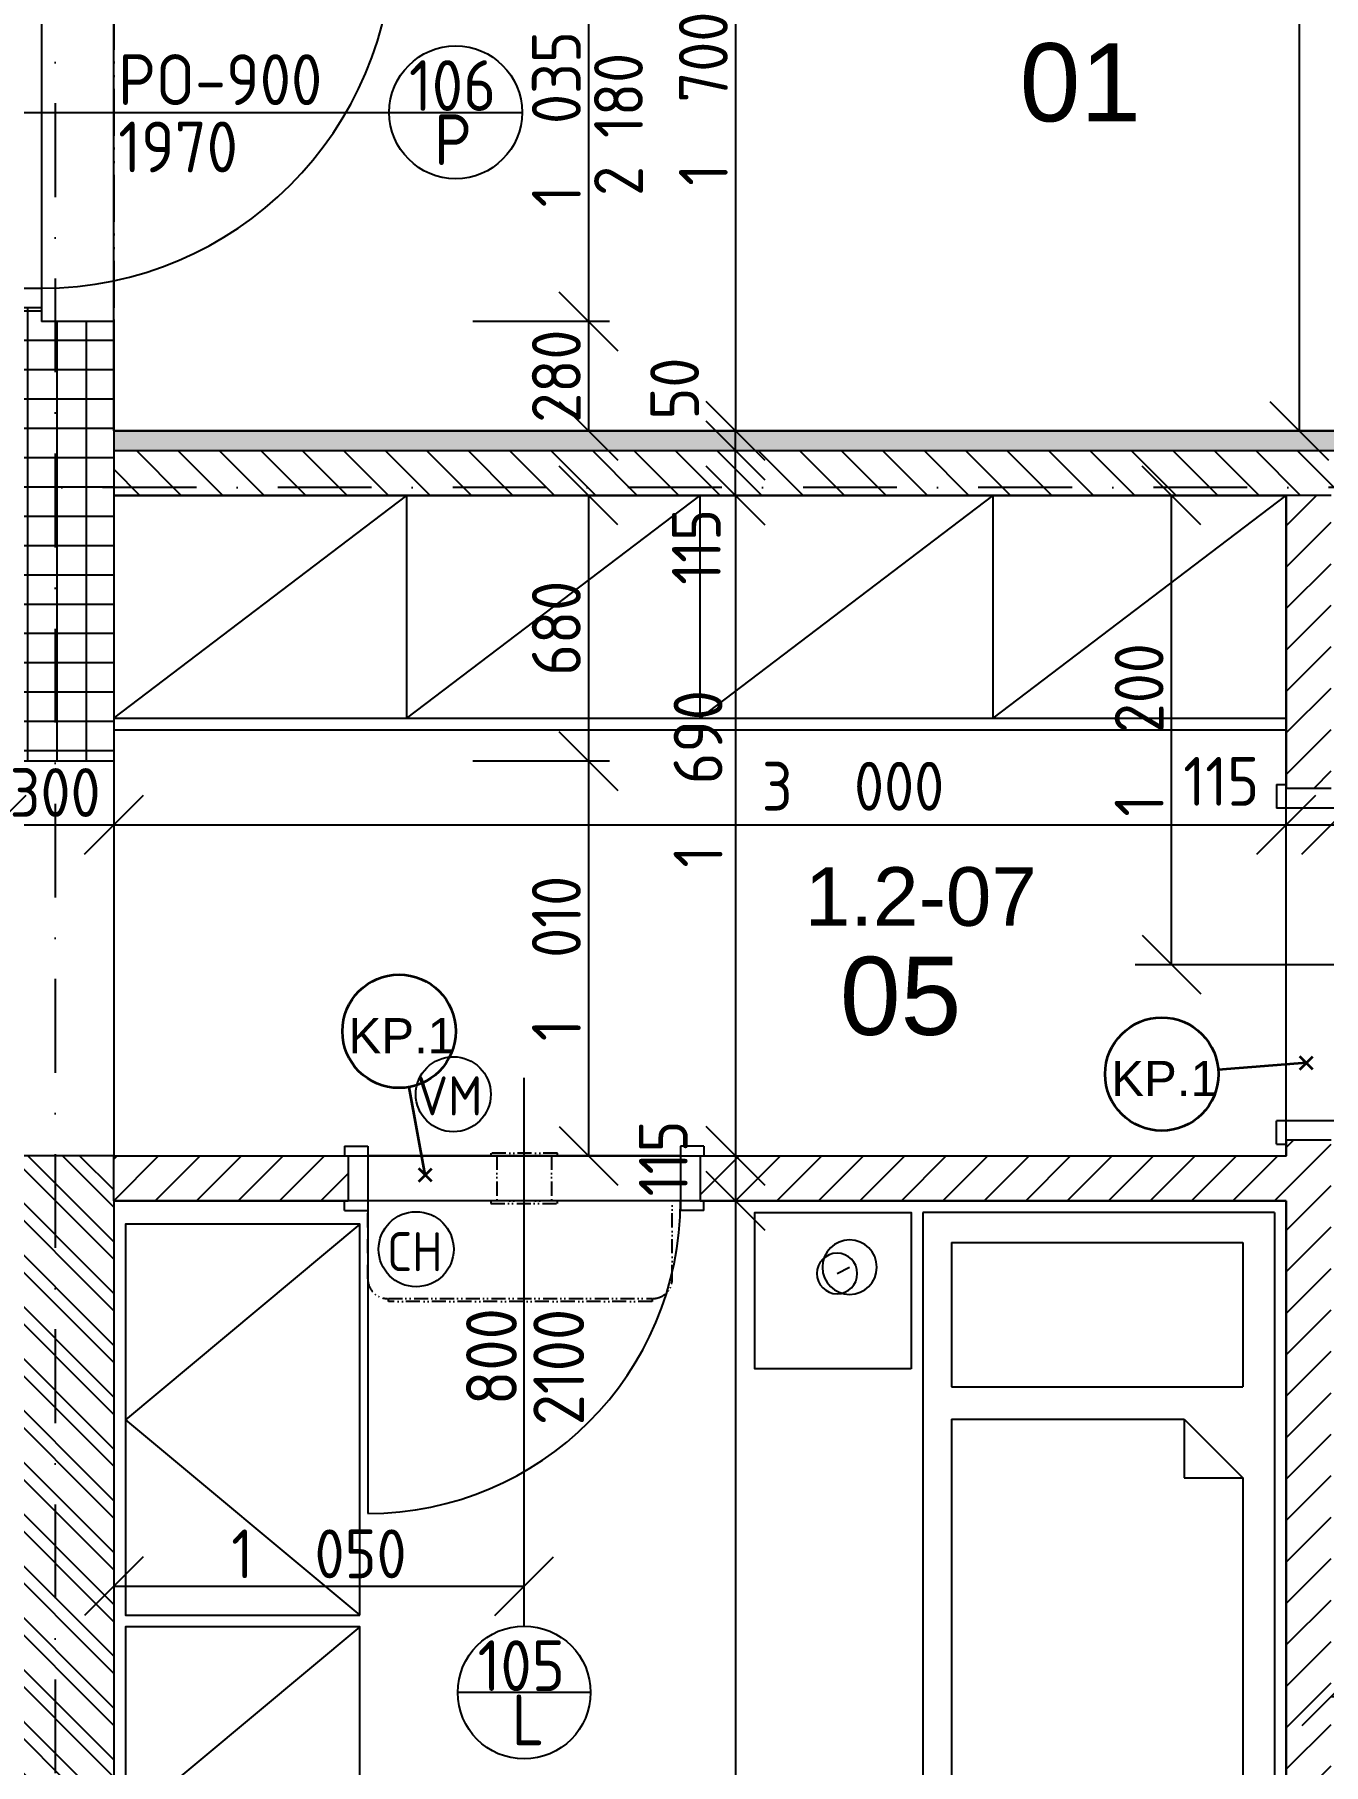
# Model space of a CAD drawing. Extents: x 4511820 to 5180432, y -1526536 to -944957.
# Drawn here: x 4993968 to 4997266, y -1341622 to -1337196 of the extents above; entities that cross this region are included whole.
import ezdxf

# ---------------------------------------------------------------- set-up
doc = ezdxf.new("R2010")
doc.units = 0
doc.header["$MEASUREMENT"] = 0
doc.linetypes.add('ACAD_ISO12W100', pattern=[22, 12, -3, 0.5, -3, 0.5, -3])
doc.linetypes.add('BODKOCIARKOVANA_3', pattern=[5.6, 3, -1.3, 0, -1.3])
doc.layers.get('0').update_dxf_attribs({"linetype": 'CONTINUOUS'})
doc.layers.get('Defpoints').update_dxf_attribs({"color": 61, "linetype": 'CONTINUOUS'})
for name, color, linetype in [('DVERE', 45, 'CONTINUOUS'), ('KÓTY', 4, 'CONTINUOUS'), ('MÚRY', 1, 'CONTINUOUS'), ('osi', 253, 'CONTINUOUS'), ('Plochy', 41, 'CONTINUOUS'), ('POPIS', 7, 'CONTINUOUS'), ('TENKÁ', 7, 'CONTINUOUS'), ('ZARIADENIE', 47, 'CONTINUOUS'), ('ZZ-chladenie', 133, 'CONTINUOUS'), ('zz-vetr', 52, 'CONTINUOUS'), ('ŠRAFY', 82, 'CONTINUOUS')]:
    doc.layers.add(name, color=color, linetype=linetype)
doc.layers.add('preklady', color=74, linetype='CONTINUOUS', lineweight=35)
doc.styles.add('ARIAL', font='arial.ttf')
doc.styles.add('STYLE1', font='isocp.shx')
doc.dimstyles.new('STANDARD-50', dxfattribs={"dimtxt": 125, "dimasz": 150, "dimexe": 10, "dimexo": 200, "dimgap": 20, "dimtad": 1, "dimdsep": 46, "dimlunit": 6, "dimtxsty": 'STYLE1', "dimblk1": 'OBLIQUE', "dimblk2": 'OBLIQUE', "dimsah": 1, "dimcen": 2.5, "dimse1": 1, "dimse2": 1, "dimadec": 0, "dimazin": 0, "dimtfac": 1, "dimtmove": 1, "dimatfit": 3, "dimldrblk": 'OBLIQUE', "dimfxl": 1, "dimtolj": 1, "dimtzin": 0, "dimarcsym": 0})
pattern_1 = [(45, (515270.5, 128041), (-53.0330086, 53.0330086), [])]

# ---------------------------------------------------------------- blocks, each defined once
blk = doc.blocks.new('_OBLIQUE')
at = {"color": 0, "linetype": 'ByBlock'}
blk.add_line((-0.5, -0.5), (0.5, 0.5), dxfattribs=at)
blk = doc.blocks.new('*D22126')
at = {"layer": 'Defpoints', "color": 0}
for p in [(4980571, -1338425.2), (5007401, -1346445.2), (4980571, -1348214.9)]:
    blk.add_point(p, dxfattribs=at)
at = {"layer": 'KÓTY', "color": 0, "lineweight": -2}
blk.add_line((5007401, -1348214.9), (4980571, -1348214.9), dxfattribs=at)
at = {"layer": 'KÓTY', "color": 0, "linetype": 'ByBlock', "lineweight": -2, "xscale": 150, "yscale": 150, "zscale": 150, "rotation": 180}
blk.add_blockref('_OBLIQUE', (4980571, -1348214.9), dxfattribs=at)
at = {"layer": 'KÓTY', "color": 0, "linetype": 'ByBlock', "lineweight": -2, "xscale": 150, "yscale": 150, "zscale": 150}
blk.add_blockref('_OBLIQUE', (5007401, -1348214.9), dxfattribs=at)
at = {"layer": 'KÓTY', "color": 0, "insert": (4993986, -1348132.3), "char_height": 125, "attachment_point": 5, "style": 'STYLE1'}
blk.add_mtext('\\A1;26ﾠ830', dxfattribs=at)
blk = doc.blocks.new('JEDNOPOSTEL')
at = {"layer": 'ZARIADENIE', "ltscale": 0.25}
for p, q in [((4449069, -1322230.2), (4447069, -1322230.2)), ((4447069, -1323130.2), (4447069, -1322230.2)), ((4449069, -1322230.2), (4449069, -1323130.2)), ((4449069, -1323130.2), (4447069, -1323130.2)), ((4448913, -1323349.6), (4448929.1, -1323317.4))]:
    blk.add_line(p, q, dxfattribs=at)
at = {"layer": 'ZARIADENIE', "color": 76, "ltscale": 0.25}
for p, q in [((4448390.6, -1322311.3), (4447130.6, -1322311.3)), ((4447130.6, -1323056.9), (4447130.6, -1322311.3)), ((4448540.6, -1322461.3), (4448390.6, -1322311.3)), ((4448390.6, -1322461.3), (4448390.6, -1322311.3)), ((4448992.6, -1322311.3), (4448623.3, -1322311.3)), ((4448623.3, -1323056.9), (4448623.3, -1322311.3)), ((4448992.6, -1323056.9), (4448992.6, -1322311.3)), ((4448540.6, -1322461.3), (4448390.6, -1322461.3)), ((4448540.6, -1323056.9), (4448540.6, -1322461.3)), ((4448540.6, -1323056.9), (4447130.6, -1323056.9)), ((4448992.6, -1323056.9), (4448623.3, -1323056.9))]:
    blk.add_line(p, q, dxfattribs=at)
at = {"layer": 'ZARIADENIE'}
blk.add_lwpolyline([(4448669, -1323160.2), (4448669, -1323560.2), (4449069, -1323560.2), (4449069, -1323160.2)], close=True, dxfattribs=at)
at = {"layer": 'ZARIADENIE', "ltscale": 0.25}
for centre, radius in [((4448929.1, -1323317.4), 69.7), ((4448913, -1323349.6), 51.9)]:
    blk.add_circle(centre, radius, dxfattribs=at)
blk = doc.blocks.new('SKRINA')
at = {"layer": 'ZARIADENIE'}
for p, q in [((4449069, -1324645.2), (4448469, -1324145.2)), ((4448469, -1325145.2), (4449069, -1324645.2))]:
    blk.add_line(p, q, dxfattribs=at)
blk.add_lwpolyline([(4448469, -1324145.2), (4448469, -1325145.2), (4449069, -1325145.2), (4449069, -1324145.2)], close=True, dxfattribs=at)
blk = doc.blocks.new('*D22803')
at = {"layer": 'Defpoints', "color": 0}
for p in [(4993871, -1338505.2), (4994171, -1339218), (4994171, -1339218)]:
    blk.add_point(p, dxfattribs=at)
at = {"layer": 'KÓTY', "color": 0, "lineweight": -2}
blk.add_line((4993871, -1339218), (4994171, -1339218), dxfattribs=at)
at = {"layer": 'KÓTY', "color": 0, "linetype": 'ByBlock', "lineweight": -2, "xscale": 150, "yscale": 150, "zscale": 150, "rotation": 180}
blk.add_blockref('_OBLIQUE', (4993871, -1339218), dxfattribs=at)
at = {"layer": 'KÓTY', "color": 0, "linetype": 'ByBlock', "lineweight": -2, "xscale": 150, "yscale": 150, "zscale": 150}
blk.add_blockref('_OBLIQUE', (4994171, -1339218), dxfattribs=at)
at = {"layer": 'KÓTY', "color": 0, "insert": (4994021, -1339135.5), "char_height": 125, "attachment_point": 5, "style": 'STYLE1'}
blk.add_mtext('\\A1;300', dxfattribs=at)
blk = doc.blocks.new('*D22804')
at = {"layer": 'Defpoints', "color": 0}
for p in [(4994171, -1339218), (4997171, -1339218), (4997171, -1339218)]:
    blk.add_point(p, dxfattribs=at)
at = {"layer": 'KÓTY', "color": 0, "lineweight": -2}
blk.add_line((4994171, -1339218), (4997171, -1339218), dxfattribs=at)
at = {"layer": 'KÓTY', "color": 0, "linetype": 'ByBlock', "lineweight": -2, "xscale": 150, "yscale": 150, "zscale": 150, "rotation": 180}
blk.add_blockref('_OBLIQUE', (4994171, -1339218), dxfattribs=at)
at = {"layer": 'KÓTY', "color": 0, "linetype": 'ByBlock', "lineweight": -2, "xscale": 150, "yscale": 150, "zscale": 150}
blk.add_blockref('_OBLIQUE', (4997171, -1339218), dxfattribs=at)
at = {"layer": 'KÓTY', "color": 0, "insert": (4996062.5, -1339119.5), "char_height": 125, "attachment_point": 5, "style": 'STYLE1'}
blk.add_mtext('\\A1;3ﾠ000', dxfattribs=at)
blk = doc.blocks.new('*D22805')
at = {"layer": 'Defpoints', "color": 0}
for p in [(4997171, -1339218), (4997286, -1339218), (4997286, -1339218)]:
    blk.add_point(p, dxfattribs=at)
at = {"layer": 'KÓTY', "color": 0, "lineweight": -2}
blk.add_line((4997171, -1339218), (4997286, -1339218), dxfattribs=at)
at = {"layer": 'KÓTY', "color": 0, "linetype": 'ByBlock', "lineweight": -2, "xscale": 150, "yscale": 150, "zscale": 150, "rotation": 180}
blk.add_blockref('_OBLIQUE', (4997171, -1339218), dxfattribs=at)
at = {"layer": 'KÓTY', "color": 0, "linetype": 'ByBlock', "lineweight": -2, "xscale": 150, "yscale": 150, "zscale": 150}
blk.add_blockref('_OBLIQUE', (4997286, -1339218), dxfattribs=at)
at = {"layer": 'KÓTY', "color": 0, "insert": (4997004.5, -1339107), "char_height": 125, "attachment_point": 5, "style": 'STYLE1'}
blk.add_mtext('\\A1;115', dxfattribs=at)
blk = doc.blocks.new('*D22806')
at = {"layer": 'Defpoints', "color": 0}
for p in [(4997286, -1339218), (5000511, -1339218), (5000511, -1339218)]:
    blk.add_point(p, dxfattribs=at)
at = {"layer": 'KÓTY', "color": 0, "lineweight": -2}
blk.add_line((4997286, -1339218), (5000511, -1339218), dxfattribs=at)
at = {"layer": 'KÓTY', "color": 0, "linetype": 'ByBlock', "lineweight": -2, "xscale": 150, "yscale": 150, "zscale": 150, "rotation": 180}
blk.add_blockref('_OBLIQUE', (4997286, -1339218), dxfattribs=at)
at = {"layer": 'KÓTY', "color": 0, "linetype": 'ByBlock', "lineweight": -2, "xscale": 150, "yscale": 150, "zscale": 150}
blk.add_blockref('_OBLIQUE', (5000511, -1339218), dxfattribs=at)
at = {"layer": 'KÓTY', "color": 0, "insert": (4998898.5, -1339135.5), "char_height": 125, "attachment_point": 5, "style": 'STYLE1'}
blk.add_mtext('\\A1;3ﾠ225', dxfattribs=at)
blk = doc.blocks.new('*D22842')
at = {"layer": 'Defpoints', "color": 0}
for p in [(4994171, -1340180.2), (4995221, -1340180.2), (4995221, -1341166)]:
    blk.add_point(p, dxfattribs=at)
at = {"layer": 'KÓTY', "color": 0, "lineweight": -2}
blk.add_line((4994171, -1341166), (4995221, -1341166), dxfattribs=at)
at = {"layer": 'KÓTY', "color": 0, "linetype": 'ByBlock', "lineweight": -2, "xscale": 150, "yscale": 150, "zscale": 150, "rotation": 180}
blk.add_blockref('_OBLIQUE', (4994171, -1341166), dxfattribs=at)
at = {"layer": 'KÓTY', "color": 0, "linetype": 'ByBlock', "lineweight": -2, "xscale": 150, "yscale": 150, "zscale": 150}
blk.add_blockref('_OBLIQUE', (4995221, -1341166), dxfattribs=at)
at = {"layer": 'KÓTY', "color": 0, "insert": (4994696, -1341083.5), "char_height": 125, "attachment_point": 5, "style": 'STYLE1'}
blk.add_mtext('\\A1;1ﾠ050', dxfattribs=at)
blk = doc.blocks.new('*D22853')
at = {"layer": 'Defpoints', "color": 0}
for p in [(4994027, -1336895.2), (4994027, -1337930.2), (4995386, -1337930.2)]:
    blk.add_point(p, dxfattribs=at)
at = {"layer": 'KÓTY', "color": 0, "lineweight": -2}
blk.add_line((4995386, -1336895.2), (4995386, -1337930.2), dxfattribs=at)
at = {"layer": 'KÓTY', "color": 0, "linetype": 'ByBlock', "lineweight": -2, "xscale": 150, "yscale": 150, "zscale": 150}
for p, rotation in [((4995386, -1336895.2), 90), ((4995386, -1337930.2), 270)]:
    blk.add_blockref('_OBLIQUE', p, dxfattribs=dict(at, rotation=rotation))
at = {"layer": 'KÓTY', "color": 0, "insert": (4995303.5, -1337412.7), "char_height": 125, "attachment_point": 5, "rotation": 90, "style": 'STYLE1'}
blk.add_mtext('\\A1;1ﾠ035', dxfattribs=at)
blk = doc.blocks.new('*D22854')
at = {"layer": 'Defpoints', "color": 0}
for p in [(4996171, -1336510.2), (4995762, -1338210.2), (4996171, -1338210.2)]:
    blk.add_point(p, dxfattribs=at)
at = {"layer": 'KÓTY', "color": 0, "lineweight": -2}
blk.add_line((4995762, -1336510.2), (4995762, -1338210.2), dxfattribs=at)
at = {"layer": 'KÓTY', "color": 0, "linetype": 'ByBlock', "lineweight": -2, "xscale": 150, "yscale": 150, "zscale": 150}
for p, rotation in [((4995762, -1336510.2), 90), ((4995762, -1338210.2), 270)]:
    blk.add_blockref('_OBLIQUE', p, dxfattribs=dict(at, rotation=rotation))
at = {"layer": 'KÓTY', "color": 0, "insert": (4995679.5, -1337360.2), "char_height": 125, "attachment_point": 5, "rotation": 90, "style": 'STYLE1'}
blk.add_mtext('\\A1;1ﾠ700', dxfattribs=at)
blk = doc.blocks.new('*D22856')
at = {"layer": 'Defpoints', "color": 0}
for p in [(4994171, -1337930.2), (4994171, -1338210.2), (4995386, -1338210.2)]:
    blk.add_point(p, dxfattribs=at)
at = {"layer": 'KÓTY', "color": 0, "lineweight": -2}
blk.add_line((4995386, -1337930.2), (4995386, -1338210.2), dxfattribs=at)
at = {"layer": 'KÓTY', "color": 0, "linetype": 'ByBlock', "lineweight": -2, "xscale": 150, "yscale": 150, "zscale": 150}
for p, rotation in [((4995386, -1337930.2), 90), ((4995386, -1338210.2), 270)]:
    blk.add_blockref('_OBLIQUE', p, dxfattribs=dict(at, rotation=rotation))
at = {"layer": 'KÓTY', "color": 0, "insert": (4995303.5, -1338070.2), "char_height": 125, "attachment_point": 5, "rotation": 90, "style": 'STYLE1'}
blk.add_mtext('\\A1;280', dxfattribs=at)
blk = doc.blocks.new('*D22867')
at = {"layer": 'Defpoints', "color": 0}
for p in [(4994171, -1338375.2), (4994171, -1339055.2), (4995386, -1339055.2)]:
    blk.add_point(p, dxfattribs=at)
at = {"layer": 'KÓTY', "color": 0, "lineweight": -2}
blk.add_line((4995386, -1338375.2), (4995386, -1339055.2), dxfattribs=at)
at = {"layer": 'KÓTY', "color": 0, "linetype": 'ByBlock', "lineweight": -2, "xscale": 150, "yscale": 150, "zscale": 150}
for p, rotation in [((4995386, -1338375.2), 90), ((4995386, -1339055.2), 270)]:
    blk.add_blockref('_OBLIQUE', p, dxfattribs=dict(at, rotation=rotation))
at = {"layer": 'KÓTY', "color": 0, "insert": (4995303.5, -1338715.2), "char_height": 125, "attachment_point": 5, "rotation": 90, "style": 'STYLE1'}
blk.add_mtext('\\A1;680', dxfattribs=at)
blk = doc.blocks.new('*D22868')
at = {"layer": 'Defpoints', "color": 0}
for p in [(4994171, -1339055.2), (4994171, -1340065.2), (4995386, -1340065.2)]:
    blk.add_point(p, dxfattribs=at)
at = {"layer": 'KÓTY', "color": 0, "lineweight": -2}
blk.add_line((4995386, -1339055.2), (4995386, -1340065.2), dxfattribs=at)
at = {"layer": 'KÓTY', "color": 0, "linetype": 'ByBlock', "lineweight": -2, "xscale": 150, "yscale": 150, "zscale": 150}
for p, rotation in [((4995386, -1339055.2), 90), ((4995386, -1340065.2), 270)]:
    blk.add_blockref('_OBLIQUE', p, dxfattribs=dict(at, rotation=rotation))
at = {"layer": 'KÓTY', "color": 0, "insert": (4995303.5, -1339560.2), "char_height": 125, "attachment_point": 5, "rotation": 90, "style": 'STYLE1'}
blk.add_mtext('\\A1;1ﾠ010', dxfattribs=at)
blk = doc.blocks.new('*D22869')
at = {"layer": 'Defpoints', "color": 0}
for p in [(4994171, -1338375.2), (4994171, -1340065.2), (4995762, -1340065.2)]:
    blk.add_point(p, dxfattribs=at)
at = {"layer": 'KÓTY', "color": 0, "lineweight": -2}
blk.add_line((4995762, -1338375.2), (4995762, -1340065.2), dxfattribs=at)
at = {"layer": 'KÓTY', "color": 0, "linetype": 'ByBlock', "lineweight": -2, "xscale": 150, "yscale": 150, "zscale": 150}
for p, rotation in [((4995762, -1338375.2), 90), ((4995762, -1340065.2), 270)]:
    blk.add_blockref('_OBLIQUE', p, dxfattribs=dict(at, rotation=rotation))
at = {"layer": 'KÓTY', "color": 0, "insert": (4995666, -1339100.5), "char_height": 125, "attachment_point": 5, "rotation": 90, "style": 'STYLE1'}
blk.add_mtext('\\A1;1ﾠ690', dxfattribs=at)
blk = doc.blocks.new('*D22898')
at = {"layer": 'Defpoints', "color": 0}
for p in [(4997511, -1335395.2), (4997204, -1338210.2), (4997511, -1338210.2)]:
    blk.add_point(p, dxfattribs=at)
at = {"layer": 'KÓTY', "color": 0, "lineweight": -2}
blk.add_line((4997204, -1335395.2), (4997204, -1338210.2), dxfattribs=at)
at = {"layer": 'KÓTY', "color": 0, "linetype": 'ByBlock', "lineweight": -2, "xscale": 150, "yscale": 150, "zscale": 150}
for p, rotation in [((4997204, -1335395.2), 90), ((4997204, -1338210.2), 270)]:
    blk.add_blockref('_OBLIQUE', p, dxfattribs=dict(at, rotation=rotation))
at = {"layer": 'KÓTY', "color": 0, "insert": (4997120, -1336609), "char_height": 125, "attachment_point": 5, "rotation": 90, "style": 'STYLE1'}
blk.add_mtext('\\A1;2ﾠ815', dxfattribs=at)
blk = doc.blocks.new('*D22901')
at = {"layer": 'Defpoints', "color": 0}
for p in [(4995762, -1338260.2), (4995762, -1338260.2), (4995762, -1338375.2)]:
    blk.add_point(p, dxfattribs=at)
at = {"layer": 'KÓTY', "color": 0, "lineweight": -2}
blk.add_line((4995762, -1338375.2), (4995762, -1338260.2), dxfattribs=at)
at = {"layer": 'KÓTY', "color": 0, "linetype": 'ByBlock', "lineweight": -2, "xscale": 150, "yscale": 150, "zscale": 150}
for p, rotation in [((4995762, -1338260.2), 90), ((4995762, -1338375.2), 270)]:
    blk.add_blockref('_OBLIQUE', p, dxfattribs=dict(at, rotation=rotation))
at = {"layer": 'KÓTY', "color": 0, "insert": (4995661.5, -1338507), "char_height": 125, "attachment_point": 5, "rotation": 90, "style": 'STYLE1'}
blk.add_mtext('\\A1;115', dxfattribs=at)
blk = doc.blocks.new('*D22902')
at = {"layer": 'Defpoints', "color": 0}
for p in [(4995762, -1338210.2), (4995762, -1338210.2), (4995762, -1338260.2)]:
    blk.add_point(p, dxfattribs=at)
at = {"layer": 'KÓTY', "color": 0, "lineweight": -2}
blk.add_line((4995762, -1338260.2), (4995762, -1338210.2), dxfattribs=at)
at = {"layer": 'KÓTY', "color": 0, "linetype": 'ByBlock', "lineweight": -2, "xscale": 150, "yscale": 150, "zscale": 150}
for p, rotation in [((4995762, -1338210.2), 90), ((4995762, -1338260.2), 270)]:
    blk.add_blockref('_OBLIQUE', p, dxfattribs=dict(at, rotation=rotation))
at = {"layer": 'KÓTY', "color": 0, "insert": (4995606, -1338102), "char_height": 125, "attachment_point": 5, "rotation": 90, "style": 'STYLE1'}
blk.add_mtext('\\A1;50', dxfattribs=at)
blk = doc.blocks.new('*D22903')
at = {"layer": 'Defpoints', "color": 0}
for p in [(4997171, -1340065.2), (4995762, -1340180.2), (4997171, -1340180.2)]:
    blk.add_point(p, dxfattribs=at)
at = {"layer": 'KÓTY', "color": 0, "lineweight": -2}
blk.add_line((4995762, -1340065.2), (4995762, -1340180.2), dxfattribs=at)
at = {"layer": 'KÓTY', "color": 0, "linetype": 'ByBlock', "lineweight": -2, "xscale": 150, "yscale": 150, "zscale": 150}
for p, rotation in [((4995762, -1340065.2), 90), ((4995762, -1340180.2), 270)]:
    blk.add_blockref('_OBLIQUE', p, dxfattribs=dict(at, rotation=rotation))
at = {"layer": 'KÓTY', "color": 0, "insert": (4995577, -1340071.9), "char_height": 125, "attachment_point": 5, "rotation": 90, "style": 'STYLE1'}
blk.add_mtext('\\A1;115', dxfattribs=at)
blk = doc.blocks.new('*D22904')
at = {"layer": 'Defpoints', "color": 0}
for p in [(4997171, -1340180.2), (4995762, -1344815.2), (4997061, -1344815.2)]:
    blk.add_point(p, dxfattribs=at)
at = {"layer": 'KÓTY', "color": 0, "lineweight": -2}
blk.add_line((4995762, -1340180.2), (4995762, -1344815.2), dxfattribs=at)
at = {"layer": 'KÓTY', "color": 0, "linetype": 'ByBlock', "lineweight": -2, "xscale": 150, "yscale": 150, "zscale": 150}
for p, rotation in [((4995762, -1340180.2), 90), ((4995762, -1344815.2), 270)]:
    blk.add_blockref('_OBLIQUE', p, dxfattribs=dict(at, rotation=rotation))
at = {"layer": 'KÓTY', "color": 0, "insert": (4995679.5, -1342497.7), "char_height": 125, "attachment_point": 5, "rotation": 90, "style": 'STYLE1'}
blk.add_mtext('\\A1;4ﾠ635', dxfattribs=at)
blk = doc.blocks.new('*D22913')
at = {"layer": 'Defpoints', "color": 0}
for p in [(4996784.2, -1338375.2), (4996877, -1338375.2), (4996784.2, -1339575.2)]:
    blk.add_point(p, dxfattribs=at)
at = {"layer": 'KÓTY', "color": 0, "lineweight": -2}
blk.add_line((4996877, -1339575.2), (4996877, -1338375.2), dxfattribs=at)
at = {"layer": 'KÓTY', "color": 0, "linetype": 'ByBlock', "lineweight": -2, "xscale": 150, "yscale": 150, "zscale": 150}
for p, rotation in [((4996877, -1338375.2), 90), ((4996877, -1339575.2), 270)]:
    blk.add_blockref('_OBLIQUE', p, dxfattribs=dict(at, rotation=rotation))
at = {"layer": 'KÓTY', "color": 0, "insert": (4996794.5, -1338975.2), "char_height": 125, "attachment_point": 5, "rotation": 90, "style": 'STYLE1'}
blk.add_mtext('\\A1;1ﾠ200', dxfattribs=at)
blk = doc.blocks.new('*D22914')
at = {"layer": 'Defpoints', "color": 0}
for p in [(4997286, -1340590.2), (4998761, -1340590.2), (4998761, -1341448.5)]:
    blk.add_point(p, dxfattribs=at)
at = {"layer": 'KÓTY', "color": 0, "lineweight": -2}
blk.add_line((4997286, -1341448.5), (4998761, -1341448.5), dxfattribs=at)
at = {"layer": 'KÓTY', "color": 0, "linetype": 'ByBlock', "lineweight": -2, "xscale": 150, "yscale": 150, "zscale": 150, "rotation": 180}
blk.add_blockref('_OBLIQUE', (4997286, -1341448.5), dxfattribs=at)
at = {"layer": 'KÓTY', "color": 0, "linetype": 'ByBlock', "lineweight": -2, "xscale": 150, "yscale": 150, "zscale": 150}
blk.add_blockref('_OBLIQUE', (4998761, -1341448.5), dxfattribs=at)
at = {"layer": 'KÓTY', "color": 0, "insert": (4998023.5, -1341366), "char_height": 125, "attachment_point": 5, "style": 'STYLE1'}
blk.add_mtext('\\A1;1ﾠ475', dxfattribs=at)
blk = doc.blocks.new('chlj3')
at = {"layer": 'ZZ-chladenie', "linetype": 'ACAD_ISO12W100', "ltscale": 3}
for p, q in [((5005195.8, -1151691.8), (5005395.8, -1151691.8)), ((5005195.8, -1152470.8), (5005395.8, -1152470.8))]:
    blk.add_line(p, q, dxfattribs=at)
blk.add_lwpolyline([(5005145.8, -1152419.2), (5005138.4, -1152419.2), (5005138.4, -1151744.5), (5005145.8, -1151744.5)], close=True, dxfattribs=at)
for centre, start, end in [((5005195.8, -1151741.8), 90, 180), ((5005195.8, -1152420.8), 180, 270)]:
    blk.add_arc(centre, 50, start, end, dxfattribs=at)

msp = doc.modelspace()

# ---------------------------------------------------------------- hatches: boundary and pattern name
at = {"layer": 'ŠRAFY', "ltscale": 0.25}
h = msp.add_hatch(dxfattribs=at)
h.set_pattern_fill('ANSI37', color=256, scale=600, angle=45)
h.set_pattern_definition([(90, (-3307273.674, 493071.734), (-75, 1e-14), []), (180, (-3307273.674, 493071.734), (-1e-14, -75), [])])
h.paths.add_polyline_path([(4992626, -1338320.191), (4992621, -1338320.191), (4992621, -1338505.191), (4993871, -1338505.191), (4993871, -1339055.191), (4994171, -1339055.191), (4994171, -1338375.191), (4994171, -1338210.191), (4994171, -1337930.191), (4993986, -1337930.191), (4993986, -1337895.191), (4993871, -1337895.191), (4993871, -1338205.191), (4992626, -1338205.191)])
at = {"layer": 'ŠRAFY'}
h = msp.add_hatch(dxfattribs=at)
h.set_pattern_fill('DOTS', color=256, scale=250)
h.set_pattern_definition([(0, (0, -175781), (7.8125, 15.625), [0, -15.625])])
h.paths.add_polyline_path([(5000511, -1338260.191), (5000511, -1338210.191), (4994171, -1338210.191), (4994171, -1338260.191)])
at = {"layer": 'ŠRAFY', "ltscale": 0.25}
h = msp.add_hatch(dxfattribs=at)
h.set_pattern_fill('ANSI31', color=256, scale=600, angle=90, style=0)
h.set_pattern_definition([(135, (-2976355.03, 23031.926), (-53.0330086, -53.0330086), [])])
h.paths.add_polyline_path([(4994171, -1338375.191), (4997171, -1338375.191), (4997286, -1338375.191), (5000511, -1338375.191), (5000511, -1338260.191), (4994171, -1338260.191)])
h = msp.add_hatch(dxfattribs=at)
h.set_pattern_fill('ANSI31', color=256, scale=600, style=0)
h.set_pattern_definition(pattern_1)
h.paths.add_polyline_path([(4997286, -1339115.191), (4997286, -1338375.191), (4997171, -1338375.191), (4997171, -1339115.191), (4997171, -1339125.191), (4997286, -1339125.191)])
h = msp.add_hatch(dxfattribs=at)
h.set_pattern_fill('ANSI31', color=256, scale=600, style=0)
h.set_pattern_definition(pattern_1)
h.paths.add_polyline_path([(4997286, -1344815.191), (4997286, -1340025.191), (4997171, -1340025.191), (4997171, -1340065.191), (4995671, -1340065.191), (4995671, -1340180.191), (4997171, -1340180.191), (4997171, -1344815.191)])
at = {"layer": 'ŠRAFY'}
h = msp.add_hatch(dxfattribs=at)
h.set_pattern_fill('ANSI32', color=256, scale=250, angle=90)
h.paths.add_polyline_path([(4993871, -1342255.191), (4993871, -1342335.191), (4993871, -1342535.191), (4993871, -1342615.191), (4993871, -1343015.191), (4993871, -1343265.191), (4993871, -1343365.191), (4993871, -1343615.191), (4993871, -1344215.191), (4993871, -1344815.191), (4994171, -1344815.191), (4994171, -1340180.191), (4994171, -1340065.191), (4993871, -1340065.191), (4993871, -1340755.191), (4993871, -1340870.191), (4993871, -1341655.191)])
at = {"layer": 'ŠRAFY', "ltscale": 0.25}
h = msp.add_hatch(dxfattribs=at)
h.set_pattern_fill('ANSI31', color=256, scale=600, style=0)
h.set_pattern_definition(pattern_1)
h.paths.add_polyline_path([(4994771, -1340180.191), (4994771, -1340065.191), (4994761, -1340065.191), (4994171, -1340065.191), (4994171, -1340180.191), (4994761, -1340180.191)])

# ---------------------------------------------------------------- linework, layer by layer
at = {"layer": 'DVERE'}
msp.add_line((4993986, -1336945.191), (4993986, -1337845.191), dxfattribs=at)
at = {"layer": 'DVERE', "ltscale": 0.25}
for p, q in [((4993473.172, -1337395.191), (4994875.828, -1337395.191)), ((4994875.828, -1337395.191), (4995215.828, -1337395.191)), ((4994875.828, -1337395.191), (4995215.828, -1337395.191)), ((4997146, -1339115.191), (4997146, -1339175.191)), ((4997146, -1339115.191), (4997171, -1339115.191)), ((4997311, -1339175.191), (4997146, -1339175.191)), ((4997171, -1339975.191), (4997171, -1339175.191)), ((4996784.172, -1339575.191), (4998186.828, -1339575.191)), ((4995221, -1341268.191), (4995221, -1339865.535)), ((4997146, -1340035.191), (4997146, -1339975.191)), ((4997311, -1339975.191), (4997146, -1339975.191)), ((4994761, -1340040.191), (4994821, -1340040.191)), ((4994761, -1340040.191), (4994761, -1340065.191)), ((4994821, -1340040.191), (4994821, -1340205.191)), ((4995681, -1340040.191), (4995621, -1340040.191)), ((4995621, -1340040.191), (4995621, -1340205.191)), ((4995681, -1340040.191), (4995681, -1340065.191)), ((4997146, -1340035.191), (4997171, -1340035.191)), ((4995621, -1340065.191), (4994821, -1340065.191)), ((4994761, -1340205.191), (4994761, -1340180.191)), ((4995621, -1340180.191), (4994821, -1340180.191)), ((4994821, -1340180.191), (4994821, -1340980.191)), ((4995681, -1340205.191), (4995681, -1340180.191)), ((4994761, -1340205.191), (4994821, -1340205.191)), ((4995681, -1340205.191), (4995621, -1340205.191)), ((4995391, -1341438.191), (4995051, -1341438.191))]:
    msp.add_line(p, q, dxfattribs=at)
for centre in [(4995045.828, -1337395.191), (4995221, -1341438.191)]:
    msp.add_circle(centre, 170, dxfattribs=at)
at = {"layer": 'DVERE'}
msp.add_arc((4993986, -1336945.191), 900, 270, 0, dxfattribs=at)
at = {"layer": 'DVERE', "ltscale": 0.25}
msp.add_arc((4994821, -1340180.191), 800, 270, 0, dxfattribs=at)
at = {"layer": 'KÓTY', "ltscale": 25}
for p, q in [((4995439.403, -1337930.191), (4995089.403, -1337930.191)), ((4995439.403, -1339055.191), (4995089.403, -1339055.191))]:
    msp.add_line(p, q, dxfattribs=at)
at = {"layer": 'MÚRY'}
for p, q in [((4993871, -1337845.191), (4993986, -1337845.191)), ((4993986, -1337845.191), (4993986, -1337930.191)), ((4994171, -1337930.191), (4993986, -1337930.191)), ((4994171, -1337930.191), (4994171, -1338210.191)), ((4994171, -1338210.191), (5000511, -1338210.191)), ((4994171, -1338375.191), (4994171, -1339055.191)), ((4997171, -1338375.191), (4997171, -1339125.191)), ((4994171, -1339055.191), (4993871, -1339055.191)), ((4997171, -1340025.191), (4997171, -1340065.191)), ((4994171, -1340065.191), (4993871, -1340065.191)), ((4994171, -1340065.191), (4994771, -1340065.191)), ((4995671, -1340065.191), (4997171, -1340065.191)), ((4994171, -1340180.191), (4994171, -1344815.191)), ((4994171, -1340180.191), (4994771, -1340180.191)), ((4995671, -1340180.191), (4997171, -1340180.191)), ((4997171, -1340180.191), (4997171, -1344815.191))]:
    msp.add_line(p, q, dxfattribs=at)
at = {"layer": 'MÚRY', "ltscale": 0.25}
for p, q in [((4994171, -1338375.191), (4997171, -1338375.191)), ((4997286, -1339125.191), (4997171, -1339125.191)), ((4997286, -1340025.191), (4997171, -1340025.191)), ((4994771, -1340065.191), (4994771, -1340180.191)), ((4995671, -1340065.191), (4995671, -1340180.191))]:
    msp.add_line(p, q, dxfattribs=at)
at = {"layer": 'osi', "linetype": 'BODKOCIARKOVANA_3', "ltscale": 80}
for p, q in [((4994021, -1310038), (4994021, -1347555.191)), ((5041881, -1338355.191), (4978211, -1338355.191))]:
    msp.add_line(p, q, dxfattribs=at)
at = {"layer": 'Plochy'}
for points in [[(4994171, -1338210.191), (4994171, -1336510.191), (4996171, -1336510.191), (4996171, -1335395.191), (4997511, -1335395.191), (4997511, -1336510.191), (5000511, -1336510.191), (5000511, -1338210.191)], [(4997171, -1338375.191), (4994171, -1338375.191), (4994171, -1340065.191), (4997171, -1340065.191)], [(4997171, -1340180.191), (4994171, -1340180.191), (4994171, -1344815.191), (4997171, -1344815.191)]]:
    msp.add_lwpolyline(points, close=True, dxfattribs=at)
at = {"layer": 'preklady'}
for p, q in [((4997222.5, -1339827.5), (4996997.072, -1339844.864)), ((4997205.882, -1339844.116), (4997239.116, -1339810.882)), ((4997239.117, -1339844.117), (4997205.883, -1339810.883)), ((4994968, -1340114), (4994927.007, -1339889.149)), ((4994951.382, -1340130.616), (4994984.616, -1340097.382)), ((4994984.617, -1340130.617), (4994951.383, -1340097.383))]:
    msp.add_line(p, q, dxfattribs=at)
at = {"layer": 'preklady', "ltscale": 0.25}
for centre in [(4994901, -1339746.5), (4996852.5, -1339856)]:
    msp.add_circle(centre, 145, dxfattribs=at)
at = {"layer": 'TENKÁ', "linetype": 'ACAD_ISO12W100', "ltscale": 10}
for p, q in [((4994171, -1336895.191), (4994171, -1337930.191)), ((4994171, -1339055.191), (4994171, -1340065.191))]:
    msp.add_line(p, q, dxfattribs=at)
at = {"layer": 'TENKÁ'}
for p, q in [((4993986, -1337895.191), (4993871, -1337895.191)), ((4994171, -1338210.191), (4994171, -1338375.191)), ((4994171, -1338260.191), (5000511, -1338260.191)), ((4997286, -1338375.191), (4997171, -1338375.191)), ((4994171, -1340180.191), (4994171, -1340065.191))]:
    msp.add_line(p, q, dxfattribs=at)
at = {"layer": 'ZARIADENIE'}
for p, q in [((4994171, -1338945.191), (4994921, -1338375.191)), ((4994921, -1338945.191), (4994921, -1338375.191)), ((4994921, -1338945.191), (4995671, -1338375.191)), ((4995671, -1338945.191), (4995671, -1338375.191)), ((4995671, -1338945.191), (4996421, -1338375.191)), ((4996421, -1338945.191), (4997171, -1338375.191)), ((4996421, -1338945.191), (4996421, -1338375.191)), ((4994171, -1338945.191), (4997171, -1338945.191)), ((4994171, -1338975.191), (4997171, -1338975.191))]:
    msp.add_line(p, q, dxfattribs=at)
at = {"layer": 'ZZ-chladenie'}
msp.add_circle((4994944.737, -1340304.099), 96, dxfattribs=at)
at = {"layer": 'zz-vetr', "linetype": 'ACAD_ISO12W100', "lineweight": -2, "ltscale": 3}
for p, q in [((4995151, -1340065.191), (4995151, -1340180.191)), ((4995291, -1340065.191), (4995291, -1340180.191))]:
    msp.add_line(p, q, dxfattribs=at)
for points in [[(4995306, -1340065.191), (4995306, -1340058.191), (4995136, -1340058.191), (4995136, -1340065.191)], [(4995306, -1340187.191), (4995306, -1340180.191), (4995136, -1340180.191), (4995136, -1340187.191)]]:
    msp.add_lwpolyline(points, close=True, dxfattribs=at)
at = {"layer": 'zz-vetr'}
msp.add_circle((4995039.822, -1339907.536), 96, dxfattribs=at)

# ---------------------------------------------------------------- block references
at = {"layer": 'ZARIADENIE', "color": 2, "xscale": -1, "rotation": 270}
msp.add_blockref('JEDNOPOSTEL', (6319371.191, -5789279.191), dxfattribs=at)
at = {"layer": 'ZARIADENIE', "color": 2, "rotation": 180}
for p in [(9443270, -2665385.383), (9443270, -2666415.383)]:
    msp.add_blockref('SKRINA', p, dxfattribs=at)
at = {"layer": 'ZZ-chladenie', "rotation": 90}
msp.add_blockref('chlj3', (3843129.23, -6345576.012), dxfattribs=at)

# ---------------------------------------------------------------- texts
at = {"layer": 'DVERE', "style": 'STYLE1'}
for s, p in [('106', (4994926.298, -1337391.691)), ('P', (4994990.798, -1337530.328)), ('105', (4995101.97, -1341434.691)), ('L', (4995188.97, -1341573.328))]:
    msp.add_text(s, height=130, dxfattribs=at).set_placement(p)
at = {"layer": 'KÓTY', "insert": (4995462.457, -1337426.003), "char_height": 125, "attachment_point": 5, "rotation": 90, "style": 'STYLE1'}
msp.add_mtext('\\A1;2 180', dxfattribs=at)
at = {"layer": 'POPIS', "lineweight": 40, "ltscale": 0.25, "style": 'ARIAL'}
for s, height, p in [('01', 200, (4996488.811, -1337418.27)), ('1.2-07', 150, (4995938.911, -1339476.579)), ('05', 200, (4996028.811, -1339755.751))]:
    msp.add_text(s, height=height, dxfattribs=at).set_placement(p)
at = {"layer": 'preklady', "linetype": 'Continuous', "lineweight": 20, "style": 'ARIAL'}
for p in [(4994771.736, -1339802.757), (4996723.236, -1339912.257)]:
    msp.add_text('KP.1', height=90, dxfattribs=at).set_placement(p)
at = {"layer": 'TENKÁ', "linetype": 'Continuous', "style": 'STYLE1'}
for s, p in [('PO-900', (4994182.318, -1337376.608)), ('1970', (4994182.483, -1337548.716))]:
    msp.add_text(s, height=130, dxfattribs=at).set_placement(p)
for s, p in [('800', (4995202.417, -1340703.046)), ('2100', (4995374.524, -1340754.82))]:
    msp.add_text(s, height=130, rotation=90, dxfattribs=at).set_placement(p)
at = {"layer": 'ZZ-chladenie', "style": 'STYLE1'}
msp.add_text('CH', height=100, dxfattribs=at).set_placement((4994870.109, -1340360.298))
at = {"layer": 'zz-vetr', "style": 'STYLE1'}
msp.add_text('VM', height=100, dxfattribs=at).set_placement((4994945.516, -1339961.549))

# ---------------------------------------------------------------- dimensions: what is measured, and where the dimension line sits
at = {"layer": 'KÓTY'}
for base, p1, p2, picture, middle in [((4997204, -1338210.191), (4997511, -1335395.191), (4997511, -1338210.191), '*D22898', (4997202.5, -1336609)), ((4995762, -1338210.191), (4995762, -1338260.191), (4995762, -1338210.191), '*D22902', (4995688.5, -1338102)), ((4995762, -1338260.191), (4995762, -1338375.191), (4995762, -1338260.191), '*D22901', (4995744, -1338507)), ((4995762, -1340065.191), (4994171, -1338375.191), (4994171, -1340065.191), '*D22869', (4995748.5, -1339100.5))]:
    dim = msp.add_linear_dim(base=base, p1=p1, p2=p2, angle=90, dimstyle='STANDARD-50', dxfattribs=at)
    dim.commit()
    dim.dimension.update_dxf_attribs({"geometry": picture, "text_midpoint": middle, "dimtype": 160})
for base, p1, p2, picture, middle in [((4995762, -1338210.191), (4996171, -1336510.191), (4996171, -1338210.191), '*D22854', (4995679.457, -1337360.191)), ((4995386, -1337930.191), (4994027, -1336895.191), (4994027, -1337930.191), '*D22853', (4995303.457, -1337412.691)), ((4995386, -1338210.191), (4994171, -1337930.191), (4994171, -1338210.191), '*D22856', (4995303.5, -1338070.191)), ((4995386, -1339055.191), (4994171, -1338375.191), (4994171, -1339055.191), '*D22867', (4995303.5, -1338715.191)), ((4996877, -1338375.191), (4996784.172, -1339575.191), (4996784.172, -1338375.191), '*D22913', (4996794.457, -1338975.191)), ((4995386, -1340065.191), (4994171, -1339055.191), (4994171, -1340065.191), '*D22868', (4995303.457, -1339560.191)), ((4995762, -1340180.191), (4997171, -1340065.191), (4997171, -1340180.191), '*D22903', (4995577, -1340071.941)), ((4995762, -1344815.191), (4997171, -1340180.191), (4997061, -1344815.191), '*D22904', (4995679.457, -1342497.691))]:
    dim = msp.add_linear_dim(base=base, p1=p1, p2=p2, angle=90, dimstyle='STANDARD-50', dxfattribs=at)
    dim.commit()
    dim.dimension.update_dxf_attribs({"geometry": picture, "text_midpoint": middle})
for base, p1, p2, picture, middle in [((4980571, -1348214.883), (5007401, -1346445.191), (4980571, -1338425.191), '*D22126', (4993986, -1348132.34)), ((4994171, -1339218.019), (4993871, -1338505.191), (4994171, -1339218.019), '*D22803', (4994021, -1339135.519)), ((5000511, -1339218.019), (4997286, -1339218.019), (5000511, -1339218.019), '*D22806', (4998898.5, -1339135.476)), ((4995221, -1341166), (4994171, -1340180.191), (4995221, -1340180.191), '*D22842', (4994696, -1341083.457)), ((4998761, -1341448.5), (4997286, -1340590.191), (4998761, -1340590.191), '*D22914', (4998023.5, -1341365.957))]:
    dim = msp.add_linear_dim(base=base, p1=p1, p2=p2, dimstyle='STANDARD-50', dxfattribs=at)
    dim.commit()
    dim.dimension.update_dxf_attribs({"geometry": picture, "text_midpoint": middle})
for base, p1, p2, picture, middle in [((4997171, -1339218.019), (4994171, -1339218.019), (4997171, -1339218.019), '*D22804', (4996062.5, -1339202)), ((4997286, -1339218.019), (4997171, -1339218.019), (4997286, -1339218.019), '*D22805', (4997004.5, -1339189.5))]:
    dim = msp.add_linear_dim(base=base, p1=p1, p2=p2, dimstyle='STANDARD-50', dxfattribs=at)
    dim.commit()
    dim.dimension.update_dxf_attribs({"geometry": picture, "text_midpoint": middle, "dimtype": 160})

doc.saveas('drawing.dxf')
